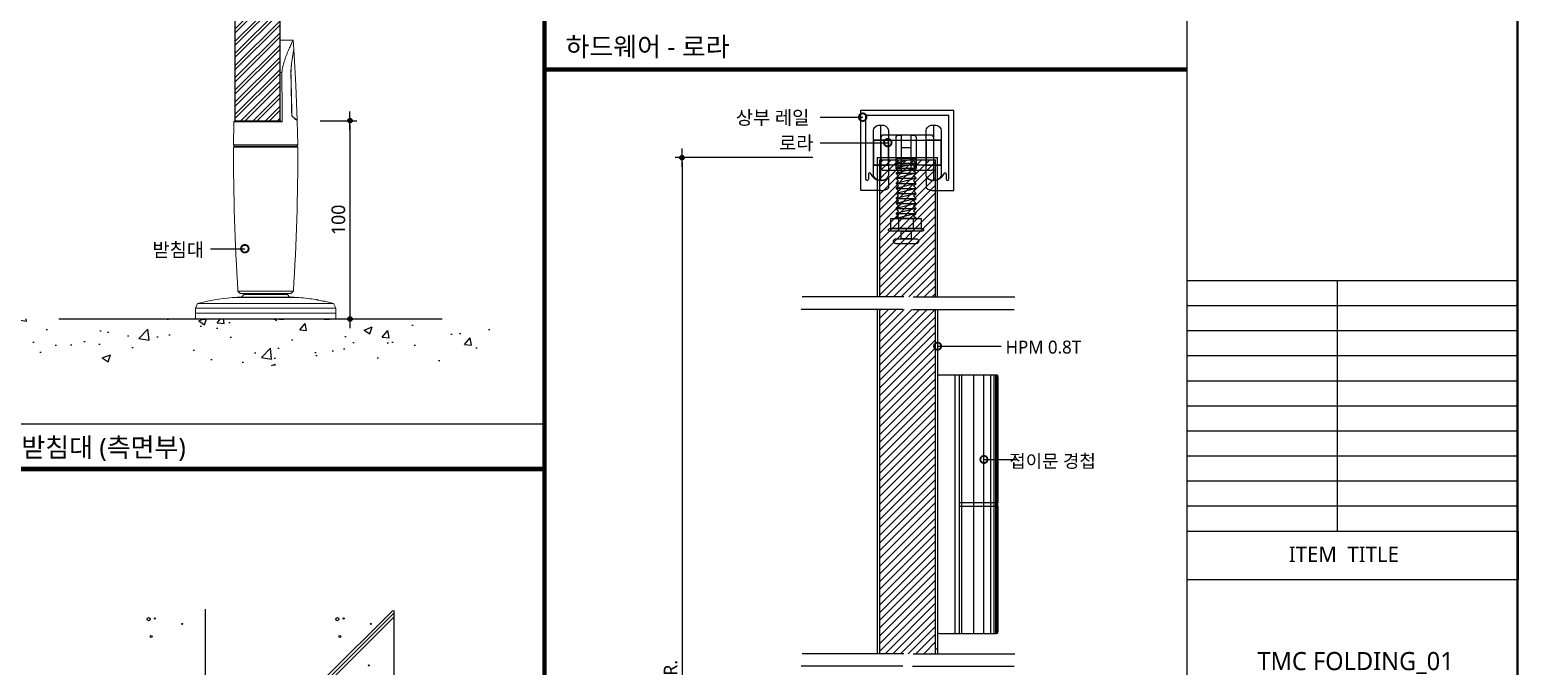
# Model space of a CAD drawing. Extents: x -256 to 8104, y -176 to 5714.
# Drawn here: x 4694 to 7984, y 2333 to 3740 of the extents above; entities that cross this region are included whole.
import ezdxf
from ezdxf.enums import TextEntityAlignment as Align

# ---------------------------------------------------------------- set-up
doc = ezdxf.new("R2010")
doc.units = 0
doc.header["$LTSCALE"] = 30
doc.linetypes.add('CEN', pattern=[62, 60, -1, 0, -1])
doc.layers.get('0').update_dxf_attribs({"linetype": 'CONTINUOUS'})
doc.layers.get('DEFPOINTS').update_dxf_attribs({"linetype": 'CONTINUOUS'})
for name, color, linetype in [('C', 2, 'CONTINUOUS'), ('curior-0Line', 252, 'CONTINUOUS'), ('DIM', 7, 'CONTINUOUS'), ('FIN', 5, 'CONTINUOUS'), ('HAT', 8, 'CONTINUOUS'), ('TIT', 3, 'CONTINUOUS'), ('문자', 3, 'CONTINUOUS'), ('부자재', 4, 'CONTINUOUS'), ('중심선', 1, 'CEN'), ('치수', 1, 'CONTINUOUS'), ('판넬', 2, 'CONTINUOUS'), ('해치', 8, 'CONTINUOUS')]:
    doc.layers.add(name, color=color, linetype=linetype)
doc.styles.add('돋움', font='malgun.ttf')
doc.dimstyles.new('10', dxfattribs={"dimscale": 10, "dimtxt": 3, "dimasz": 1, "dimexe": 1.5, "dimexo": 2, "dimgap": 1, "dimtad": 1, "dimdec": 0, "dimlunit": 6, "dimtxsty": '돋움', "dimblk": 'DIMDOT', "dimcen": -1, "dimdle": 1.5, "dimclrt": 3, "dimazin": 3, "dimtfac": 1, "dimtdec": 0, "dimtix": 1, "dimtmove": 2, "dimatfit": 3, "dimldrblk": 'DIMDOT', "dimarcsym": 0})
pattern_1 = [(45, (-7517.547, -35.774), (-8.55643, 8.55643), [])]

# ---------------------------------------------------------------- blocks, each defined once
blk = doc.blocks.new('DIMDOT')
at = {"linetype": 'Continuous'}
blk.add_line((-2, 0), (2, 0), dxfattribs=at)
for radius in [0.5, 0.25]:
    blk.add_circle((0, 0), radius, dxfattribs=at)
blk = doc.blocks.new('*D23')
at = {"layer": 'DEFPOINTS', "color": 0}
for p in [(6444.7, 3457.3), (6135.9, 1154), (6444.7, 1154)]:
    blk.add_point(p, dxfattribs=at)
at = {"layer": 'DIM', "color": 0, "lineweight": -2, "ltscale": 10}
for p, q in [((6424.7, 3457.3), (6120.9, 3457.3)), ((6135.9, 3447.3), (6135.9, 1164)), ((6424.7, 1154), (6120.9, 1154))]:
    blk.add_line(p, q, dxfattribs=at)
at = {"layer": 'DIM', "color": 0, "lineweight": -2, "xscale": 10, "yscale": 10, "zscale": 10}
for p, rotation in [((6135.9, 3457.3), 90), ((6135.9, 1154), 270)]:
    blk.add_blockref('DIMDOT', p, dxfattribs=dict(at, rotation=rotation))
at = {"layer": 'DIM', "color": 3, "insert": (6110.7, 2305.7), "char_height": 30, "attachment_point": 5, "rotation": 90, "style": '돋움'}
blk.add_mtext('VAR.', dxfattribs=at)
blk = doc.blocks.new('A$C13EB2441')
for p, q in [((0.837, 7.375), (0.837, 14.115)), ((0.837, 6.74), (0.837, 0))]:
    blk.add_line(p, q)
blk = doc.blocks.new('_DOTSMALL')
at = {"color": 0, "linetype": 'ByBlock', "const_width": 0.5}
blk.add_lwpolyline([(-0.0625, 0, 1), (0.0625, 0, 1)], format="xyb", close=True, dxfattribs=at)
blk = doc.blocks.new('A$C63EC304E')
at = {"layer": '치수', "color": 1, "xscale": 2.5, "yscale": 2.5, "zscale": 2.5, "rotation": 234.3098741996962}
blk.add_blockref('_DOTSMALL', (0.31, 0.31), dxfattribs=at)
blk = doc.blocks.new('A$C2BC9653E')
at = {"layer": '치수', "xscale": 0.3333333333333333, "yscale": 0.3333333333333333, "zscale": 0.3333333333333333}
blk.add_blockref('A$C63EC304E', (0, 0), dxfattribs=at)
blk = doc.blocks.new('A$C7FC71301')
at = {"layer": '치수', "rotation": 180}
blk.add_blockref('A$C2BC9653E', (0.208, 0.208), dxfattribs=at)
blk = doc.blocks.new('A$C4A20372B')
at = {"layer": '치수'}
blk.add_blockref('A$C7FC71301', (0, 0), dxfattribs=at)
blk = doc.blocks.new('A$C566469F5')
at = {"layer": '치수'}
blk.add_blockref('A$C4A20372B', (0, 0), dxfattribs=at)
blk = doc.blocks.new('A$C7E317CD4')
at = {"layer": '해치', "xscale": 2, "yscale": 2, "zscale": 2}
blk.add_blockref('A$C566469F5', (0, 0), dxfattribs=at)
blk = doc.blocks.new('A$C601D7F27')
at = {"layer": '치수'}
blk.add_blockref('A$C7E317CD4', (0, 0), dxfattribs=at)
blk = doc.blocks.new('A$C38802C08')
at = {"layer": '치수'}
blk.add_blockref('A$C601D7F27', (0, 0), dxfattribs=at)
blk = doc.blocks.new('*D25')
at = {"layer": 'DEFPOINTS', "color": 0}
for p in [(5315.8, 3539), (5259, 3100.8), (5401.9, 3100.8)]:
    blk.add_point(p, dxfattribs=at)
at = {"layer": 'DIM', "color": 0, "lineweight": -2, "ltscale": 10}
for p, q in [((5335.8, 3539), (5416.9, 3539)), ((5401.9, 3529), (5401.9, 3110.8)), ((5279, 3100.8), (5416.9, 3100.8))]:
    blk.add_line(p, q, dxfattribs=at)
at = {"layer": 'DIM', "color": 0, "lineweight": -2, "xscale": 10, "yscale": 10, "zscale": 10}
for p, rotation in [((5401.9, 3539), 90), ((5401.9, 3100.8), 270)]:
    blk.add_blockref('DIMDOT', p, dxfattribs=dict(at, rotation=rotation))
at = {"layer": 'DIM', "color": 3, "insert": (5376.4, 3319.9), "char_height": 30, "attachment_point": 5, "rotation": 90, "style": '돋움'}
blk.add_mtext('100', dxfattribs=at)
blk = doc.blocks.new('볼트')
at = {"color": 0}
for p, q in [((-1188.4, 205), (-1190, 205)), ((-1190, 204.6), (-1188.4, 205)), ((-1190, 205), (-1189.8, 204.8)), ((-1188.4, 205), (-1188.6, 204.8)), ((-1189.8, 204.8), (-1190, 204.6)), ((-1188.4, 204.6), (-1190, 204.6)), ((-1190, 204.2), (-1188.4, 204.6)), ((-1190, 204.6), (-1189.8, 204.4)), ((-1189.8, 204.4), (-1190, 204.2)), ((-1188.4, 204.2), (-1190, 204.2)), ((-1190, 203.8), (-1188.4, 204.2)), ((-1190, 204.2), (-1189.8, 204)), ((-1189.8, 204), (-1190, 203.8)), ((-1190, 203.4), (-1188.4, 203.8)), ((-1188.4, 203.8), (-1190, 203.8)), ((-1190, 203.8), (-1189.8, 203.6)), ((-1188.6, 204.8), (-1188.4, 204.6)), ((-1188.4, 204.6), (-1188.6, 204.4)), ((-1188.6, 204.4), (-1188.4, 204.2)), ((-1188.4, 204.2), (-1188.6, 204)), ((-1188.6, 204), (-1188.4, 203.8)), ((-1188.4, 203.8), (-1188.6, 203.6)), ((-1189.8, 203.6), (-1190, 203.4)), ((-1190, 203), (-1188.4, 203.4)), ((-1188.4, 203.4), (-1190, 203.4)), ((-1190, 203.4), (-1189.8, 203.2)), ((-1189.8, 203.2), (-1190, 203)), ((-1190, 202.6), (-1188.4, 203)), ((-1188.4, 203), (-1190, 203)), ((-1190, 203), (-1189.8, 202.8)), ((-1189.8, 202.8), (-1190, 202.6)), ((-1190, 202.2), (-1188.4, 202.6)), ((-1188.4, 202.6), (-1190, 202.6)), ((-1190, 202.6), (-1189.8, 202.4)), ((-1188.6, 203.6), (-1188.4, 203.4)), ((-1188.4, 203.4), (-1188.6, 203.2)), ((-1188.6, 203.2), (-1188.4, 203)), ((-1188.4, 203), (-1188.6, 202.8)), ((-1188.6, 202.8), (-1188.4, 202.6)), ((-1188.4, 202.6), (-1188.6, 202.4)), ((-1189.8, 202.4), (-1190, 202.2)), ((-1188.4, 202.2), (-1190, 202.2)), ((-1190, 201.8), (-1188.4, 202.2)), ((-1190, 202.2), (-1189.8, 202)), ((-1189.8, 202), (-1190, 201.8)), ((-1188.4, 201.8), (-1190, 201.8)), ((-1190, 201.4), (-1188.4, 201.8)), ((-1190, 201.8), (-1189.8, 201.6)), ((-1189.8, 201.6), (-1190, 201.4)), ((-1188.4, 201.4), (-1190, 201.4)), ((-1190, 201), (-1188.4, 201.4)), ((-1190, 201.4), (-1189.8, 201.2)), ((-1188.6, 202.4), (-1188.4, 202.2)), ((-1188.4, 202.2), (-1188.6, 202)), ((-1188.6, 202), (-1188.4, 201.8)), ((-1188.4, 201.8), (-1188.6, 201.6)), ((-1188.6, 201.6), (-1188.4, 201.4)), ((-1188.4, 201.4), (-1188.6, 201.2)), ((-1189.8, 201.2), (-1190, 201)), ((-1188.4, 201), (-1190, 201)), ((-1190, 200.6), (-1188.4, 201)), ((-1190, 201), (-1189.8, 200.8)), ((-1189.8, 200.8), (-1190, 200.6)), ((-1188.4, 200.6), (-1190, 200.6)), ((-1190, 200.2), (-1188.4, 200.6)), ((-1190, 200.6), (-1189.8, 200.4)), ((-1189.8, 200.4), (-1190, 200.2)), ((-1188.4, 200.2), (-1190, 200.2)), ((-1188.6, 201.2), (-1188.4, 201)), ((-1188.4, 201), (-1188.6, 200.8)), ((-1188.6, 200.8), (-1188.4, 200.6)), ((-1188.4, 200.6), (-1188.6, 200.4)), ((-1188.6, 200.4), (-1188.4, 200.2))]:
    blk.add_line(p, q, dxfattribs=at)
for points in [[(-1187.9, 205.8), (-1190.5, 205.8, -0.414214), (-1190.6, 205.9), (-1190.6, 205.9, -0.414214), (-1190.5, 206), (-1187.9, 206, -0.414214), (-1187.8, 205.9), (-1187.8, 205.9, -0.414214)], [(-1188.4, 206.6), (-1190, 206.6, -0.414214), (-1190.2, 206.8), (-1190.2, 206.8, -0.414214), (-1190, 207), (-1188.4, 207, -0.414214), (-1188.2, 206.8), (-1188.2, 206.8, -0.414214)]]:
    blk.add_lwpolyline(points, format="xyb", close=True, dxfattribs=at)
for points in [[(-1188.8, 206), (-1189.6, 206), (-1189.6, 206.6), (-1188.8, 206.6)], [(-1190.4, 205.8), (-1188, 205.8), (-1188, 205), (-1190.4, 205)], [(-1188.6, 205.8), (-1189.8, 205.8), (-1189.8, 205), (-1188.6, 205)]]:
    blk.add_lwpolyline(points, close=True, dxfattribs=at)
blk = doc.blocks.new('롤러3')
at = {"color": 0}
for p, q in [((-1191.4, 200.4), (-1191.4, 196)), ((-1187.2, 200.4), (-1187.2, 196))]:
    blk.add_line(p, q, dxfattribs=at)
for points in [[(-1192, 196.5), (-1192, 199.9, -0.414214), (-1191.5, 200.4), (-1191.3, 200.4, -0.414214), (-1190.8, 199.9), (-1190.8, 196.5, -0.414214), (-1191.3, 196), (-1191.5, 196, -0.414214)], [(-1187.8, 196.5), (-1187.8, 199.9, -0.414214), (-1187.3, 200.4), (-1187.1, 200.4, -0.414214), (-1186.6, 199.9), (-1186.6, 196.5, -0.414214), (-1187.1, 196), (-1187.3, 196, -0.414214)], [(-1187.4, 199.6), (-1191.2, 199.6, 0.414214), (-1191.4, 199.4), (-1191.4, 197, 0.414214), (-1191.2, 196.8), (-1187.4, 196.8, 0.414214), (-1187.2, 197), (-1187.2, 199.4, 0.414214)], [(-1189.6, 196.8), (-1189.8, 196.8, -0.414214), (-1190, 197), (-1190, 199.4, -0.414214), (-1189.8, 199.6), (-1189.6, 199.6)], [(-1188.6, 196.8), (-1188.8, 196.8), (-1188.8, 199.6), (-1188.6, 199.6, -0.414214), (-1188.4, 199.4), (-1188.4, 197, -0.414214)]]:
    blk.add_lwpolyline(points, format="xyb", close=True, dxfattribs=at)
for points in [[(-1192, 197.2), (-1192, 199.2), (-1186.6, 199.2), (-1186.6, 197.2)], [(-1192, 199.2), (-1192, 197.2), (-1190.8, 197.2), (-1190.8, 199.2)], [(-1188.8, 196.8), (-1188.8, 199.6), (-1189.6, 199.6), (-1189.6, 196.8)], [(-1187.8, 199.2), (-1187.8, 197.2), (-1186.6, 197.2), (-1186.6, 199.2)], [(-1188.8, 198.6), (-1189.6, 198.6), (-1189.6, 197.8), (-1188.8, 197.8)]]:
    blk.add_lwpolyline(points, close=True, dxfattribs=at)
blk = doc.blocks.new('FOLDING_01')
at = {"layer": 'HAT'}
h = blk.add_hatch(dxfattribs=at)
h.set_pattern_fill('ANSI32', color=256, scale=2, style=0)
h.set_pattern_definition([(45, (-8298.62, -275.948), (-13.470384, 13.470384), []), (45, (-8289.64, -275.948), (-13.470384, 13.470384), [])])
h.paths.add_polyline_path([(5147.8, 3538.9), (5247.4, 3538.9), (5247.4, 3853.3), (5147.8, 3853.3)])
at = {"layer": 'HAT', "transparency": 33554687}
h = blk.add_hatch(dxfattribs=at)
h.set_pattern_fill('ANSI31', color=256, scale=3.811219)
h.set_pattern_definition(pattern_1)
h.paths.add_polyline_path([(6625.9, 3149.6), (6647.1, 3149.6), (6696, 3149.6), (6696, 3452.5), (6572.2, 3452.5), (6572.2, 3149.6)])
at = {"layer": 'HAT'}
h = blk.add_hatch(dxfattribs=at)
h.set_pattern_fill('ANSI31', color=256, scale=3.811219, style=0)
h.set_pattern_definition(pattern_1)
edge = h.paths.add_edge_path()
edge.add_line((6696, 3075.5), (6639.4, 3075.5))
edge.add_arc((6637.4, 3075.5), 1.99, -54.3099, 0, ccw=False)
edge.add_arc((6637.4, 3075.5), 1.99, 125.6901, 305.6901, ccw=False)
edge.add_arc((6637.4, 3075.5), 1.99, 0, 125.6901, ccw=False)
edge.add_line((6639.4, 3075.5), (6696, 3075.5))
edge.add_line((6696, 3075.5), (6696, 3121.9))
edge.add_line((6696, 3121.9), (6686.2, 3121.9))
edge.add_spline(control_points=[(6683.6, 3114.5), (6684.5, 3117), (6685.4, 3119.5), (6686.2, 3121.9)], knot_values=[0, 0, 0, 0, 0.152076, 0.152076, 0.152076, 0.152076], degree=3, periodic=0)
edge.add_line((6686.2, 3121.9), (6634.1, 3121.9))
edge.add_line((6634.1, 3121.9), (6634.1, 2361.1))
edge.add_line((6634.1, 2361.1), (6688.1, 2361.1))
edge.add_spline(control_points=[(6688.1, 2361.1), (6691.2, 2369.4), (6694, 2376.9), (6696, 2380.5)], knot_values=[0.152076, 0.152076, 0.152076, 0.152076, 0.673721, 0.673721, 0.673721, 0.673721], degree=3, periodic=0)
edge.add_spline(control_points=[(6698.3, 2361.1), (6698.8, 2370.6), (6699.9, 2385.2), (6697.1, 2382.4), (6696, 2380.5)], knot_values=[0.673721, 0.673721, 0.673721, 0.673721, 1.332503, 1.60798, 1.60798, 1.60798, 1.60798], degree=3, periodic=0)
edge.add_line((6696, 2380.5), (6696, 3075.5))
h.paths.add_polyline_path([(6634.1, 3121.9), (6572.2, 3121.9), (6572.2, 2361.1), (6634.1, 2361.1)])
at = {"layer": '해치'}
h = blk.add_hatch(dxfattribs=at)
h.set_pattern_fill('AR-CONC', color=256, style=0)
h.set_pattern_definition([(50, (3239.55, 1564.04), (182.185, -15.939), [19.05, -209.55]), (355, (3239.55, 1564.04), (-35.243, 191.057), [15.24, -167.64]), (100.451, (3254.73, 1562.71), (146.943, 175.117), [16.19, -178.09]), (46.184, (3239.55, 1614.84), (271.079, -42.042), [28.575, -314.325]), (96.636, (3262.14, 1611.34), (237.404, 247.426), [24.285, -267.135]), (351.184, (3239.55, 1614.84), (237.405, 247.425), [22.86, -251.46]), (21, (3264.95, 1602.14), (151.615, -102.2655), [19.05, -209.55]), (326, (3264.95, 1602.14), (61.802, 184.188), [15.24, -167.64]), (71.4514, (3277.58, 1593.62), (213.416, 81.923), [16.19, -178.09]), (37.5, (3239.546, 1564.04), (3.0886, 84.555), [0, -165.608, 0, -170.18, 0, -168.275]), (7.5, (3239.55, 1564.04), (66.8197, 100.1806), [0, -97.028, 0, -161.798, 0, -64.135]), (327.5, (3182.904, 1564.04), (135.5906, -5.7287), [0, -63.5, 0, -198.12, 0, -262.89]), (317.5, (3157.5, 1564.04), (148.129, 25.4265), [0, -82.55, 0, -131.572, 0, -186.69])])
h.paths.add_polyline_path([(5719.1, 2997.8), (5719.1, 3100.8), (4668.9, 3100.8), (4668.9, 2997.8)])
at = {"color": 2}
blk.add_line((4758.3, 3100.8), (5606, 3100.8), dxfattribs=at)
at = {"color": 8}
blk.add_line((4446.7, 2869.2), (5832, 2869.2), dxfattribs=at)
blk.add_line((5499.9, 1680.2), (5499.9, 2456.9))
at = {"color": 2}
for points in [[(-0.7, 5538.4), (7251.6, 5538.4), (7251.6, 0.1), (-0.7, 0.1)], [(-0.7, 5538.4), (7251.6, 5538.4), (7251.6, 0.1), (-0.7, 0.1)], [(-0.7, 5538.4), (7981.2, 5538.4), (7981.2, 0.1), (-0.7, 0.1)]]:
    blk.add_lwpolyline(points, close=True, dxfattribs=at)
at = {"color": 8, "const_width": 10}
for points in [[(5832, 0.1), (5832, 5538.4)], [(5832, 3652), (7251.6, 3652)], [(47.4, 2769.2), (5832, 2769.2)]]:
    blk.add_lwpolyline(points, dxfattribs=at)
at = {"layer": 'C'}
for p, q in [((6572.2, 3452.5), (6572.2, 3149.6)), ((6572.2, 3452.5), (6696, 3452.5)), ((6572.2, 3452.5), (6696, 3452.5)), ((6572.2, 3452.5), (6696, 3452.5)), ((6696, 3149.6), (6696, 3452.5)), ((6572.2, 3121.9), (6572.2, 2361.1)), ((6696, 2361.1), (6696, 3121.9))]:
    blk.add_line(p, q, dxfattribs=at)
at = {"layer": 'curior-0Line'}
for p, q in [((7251.6, 5538.4), (7251.6, 0.8)), ((7252, 3185.9), (7984.1, 3185.9)), ((7584.2, 3185.9), (7584.2, 2632.2)), ((7252, 3130.6), (7984.1, 3130.6)), ((7252, 3075.2), (7984.1, 3075.2)), ((7252, 3019.8), (7984.1, 3019.8)), ((7252, 2964.4), (7984.1, 2964.4)), ((7252, 2909.1), (7984.1, 2909.1)), ((7252, 2853.7), (7984.1, 2853.7)), ((7252, 2798.3), (7984.1, 2798.3)), ((7252, 2742.9), (7984.1, 2742.9)), ((7252, 2687.6), (7984.1, 2687.6)), ((7252, 2632.2), (7984.1, 2632.2))]:
    blk.add_line(p, q, dxfattribs=at)
for points in [[(7984.1, 5538.4), (7251.6, 5538.4), (7251.6, 0.1), (7984.1, 0.1)], [(7252, 2632.2), (7984.1, 2632.2), (7984.1, 2524.5), (7252, 2524.5)]]:
    blk.add_lwpolyline(points, close=True, dxfattribs=at)
at = {"layer": 'FIN', "color": 4, "linetype": 'Continuous', "lineweight": 15}
for p, q in [((5276.6, 3717), (5247.4, 3717)), ((5247.4, 3717), (5247.4, 3645.3)), ((5277.8, 3696.6), (5276.6, 3717)), ((5147.8, 3538.9), (5145.5, 3536.7)), ((5147.8, 3538.9), (5247.4, 3538.9)), ((5286.7, 3485.5), (5285.4, 3539)), ((5146.8, 3482.9), (5284.3, 3482.9)), ((5154.2, 3162.6), (5159.6, 3157.3)), ((5271.5, 3157.3), (5276.9, 3162.6)), ((5065.2, 3135), (5060.4, 3124.4)), ((5271.5, 3157.3), (5159.6, 3157.3)), ((5167.2, 3155), (5162.1, 3149.1)), ((5269, 3149.1), (5162.1, 3149.1)), ((5167.2, 3157.3), (5167.2, 3155)), ((5167.2, 3155), (5263.9, 3155)), ((5263.9, 3155), (5263.9, 3157.3)), ((5269, 3149.1), (5263.9, 3155)), ((5370.8, 3124.4), (5365.9, 3135)), ((5060.4, 3124.4), (5060.4, 3113.5)), ((5060.4, 3113.5), (5060.4, 3100.8)), ((5060.4, 3100.8), (5370.8, 3100.8)), ((5370.8, 3113.5), (5370.8, 3124.4)), ((5370.8, 3100.8), (5370.8, 3113.5))]:
    blk.add_line(p, q, dxfattribs=at)
at = {"layer": 'FIN', "linetype": 'Continuous', "lineweight": 15}
for p, q in [((5251.5, 3645.3), (5247.4, 3645.3)), ((5271.3, 3643.3), (5271.6, 3643.3)), ((5271.9, 3617.9), (5272.2, 3617.9)), ((5272.9, 3567), (5273.3, 3567)), ((5251.9, 3536.7), (5145.5, 3536.7)), ((5273.1, 3552.2), (5273.5, 3552.2)), ((5273.2, 3552.1), (5273.5, 3552.1)), ((5275.3, 3548), (5274.8, 3548)), ((5284.9, 3539.4), (5285.5, 3539.4)), ((5286.8, 3480.4), (5144.3, 3480.4)), ((5144.4, 3485.5), (5286.8, 3485.5)), ((5154.2, 3162.6), (5276.9, 3162.6)), ((5065.2, 3135), (5365.9, 3135)), ((5289.8, 3148), (5141.3, 3148)), ((5143.2, 3148.1), (5287.9, 3148.1)), ((5370.8, 3124.4), (5060.4, 3124.4)), ((5370.8, 3113.5), (5060.4, 3113.5)), ((5060.4, 3113.5), (5370.8, 3113.5)), ((5073, 3099.8), (5073, 3100.8)), ((5073.1, 3099.8), (5073, 3099.8)), ((5073.1, 3099.8), (5073.1, 3100.8)), ((5083.9, 3099.8), (5073.1, 3099.8)), ((5083.9, 3099.8), (5083.9, 3100.8)), ((5084, 3099.8), (5083.9, 3099.8)), ((5084, 3099.8), (5084, 3100.8)), ((5233.4, 3099.8), (5233.4, 3100.8)), ((5238.5, 3099.8), (5233.4, 3099.8)), ((5238.5, 3099.8), (5238.5, 3100.8)), ((5245.5, 3099.8), (5245.5, 3100.8)), ((5245.6, 3099.8), (5245.6, 3100.8)), ((5245.8, 3099.8), (5245.8, 3100.8)), ((5246.4, 3099.8), (5246.4, 3100.8)), ((5248.5, 3099.8), (5246.4, 3099.8)), ((5248.5, 3099.8), (5248.5, 3100.8)), ((5249.3, 3099.8), (5248.5, 3099.8)), ((5249.3, 3099.8), (5249.3, 3100.8)), ((5250, 3099.8), (5249.3, 3099.8)), ((5250, 3099.8), (5250, 3100.8)), ((5250.3, 3099.8), (5250, 3099.8)), ((5250.3, 3099.8), (5250.3, 3100.8)), ((5250.5, 3099.8), (5250.3, 3099.8)), ((5250.6, 3099.8), (5250.6, 3100.8)), ((5252.1, 3099.8), (5252.1, 3100.8)), ((5254, 3099.8), (5254, 3100.8)), ((5254.1, 3099.8), (5254.1, 3100.8)), ((5254.7, 3099.8), (5254.1, 3099.8)), ((5254.7, 3099.8), (5254.7, 3100.8)), ((5255.1, 3099.8), (5254.7, 3099.8)), ((5255.1, 3099.8), (5255.1, 3100.8)), ((5255.8, 3099.8), (5255.1, 3099.8)), ((5255.8, 3099.8), (5255.8, 3100.8)), ((5345.2, 3099.8), (5345.2, 3100.8)), ((5346.9, 3099.8), (5346.9, 3100.8)), ((5350.8, 3099.8), (5350.8, 3100.8)), ((5354.6, 3099.8), (5354.6, 3100.8)), ((5356.4, 3099.8), (5356.4, 3100.8))]:
    blk.add_line(p, q, dxfattribs=at)
at = {"layer": 'FIN', "color": 4, "linetype": 'Continuous', "lineweight": 15, "flags": 128}
for points in [[(5285.5, 3539.5), (5282.2, 3617.8), (5277.9, 3696)], [(5145.5, 3536.7), (5145.5, 3534.9), (5144.4, 3485.5)]]:
    blk.add_lwpolyline(points, dxfattribs=at)
at = {"layer": 'FIN', "color": 4, "linetype": 'Continuous', "lineweight": 15}
for centre, radius, start, end in [((5146.8, 3480.4), 2.54, 90, 179.3579), ((10185.5, 3477.9), 5041.1, 179.9718, 183.5859), ((5146.9, 3485.5), 2.54, 179.2415, 270), ((459.7, 3471.2), 4827.1, 356.3354, 0.1097), ((5284.2, 3485.5), 2.54, 270, 0.7585), ((5284.3, 3480.4), 2.54, 0.6421, 90), ((5167.2, 2767.2), 381.6, 93.8991, 105.5006), ((5143.3, 3146.6), 1.53, 94.7479, 116.6788), ((5167.2, 2858.7), 290.5, 91.0115, 94.7479), ((5263.9, 2858.7), 290.5, 85.2521, 88.9885), ((5287.8, 3146.6), 1.53, 63.3212, 85.2521), ((5263.9, 2767.2), 381.6, 80.5831, 86.1009), ((5263.9, 2767.2), 381.6, 74.4994, 78.127)]:
    blk.add_arc(centre, radius, start, end, dxfattribs=at)
at = {"layer": 'FIN', "linetype": 'Continuous', "lineweight": 15}
for points, knots in [([(5251.5, 3645.3), (5251.8, 3647.7), (5252.3, 3652.6), (5253.8, 3659.7), (5255.6, 3666.8), (5257.8, 3673.7), (5260.2, 3680.6), (5262.8, 3687.3), (5265.6, 3693.7), (5268.2, 3699.7), (5270.8, 3705.1), (5272.9, 3709.6), (5274.7, 3713.1), (5275.8, 3715.4), (5276.5, 3716.8), (5276.6, 3716.9), (5276.6, 3717)], [0, 0, 0, 0, 0.0728557, 0.145726, 0.2204904, 0.2952636, 0.3731809, 0.4510923, 0.5310454, 0.610964, 0.6872809, 0.764789, 0.8294418, 0.895744, 0.9479363, 1, 1, 1, 1]), ([(5277.8, 3696.6), (5277.8, 3696.6), (5277.8, 3696.7), (5277.7, 3695.8), (5277.4, 3694), (5276.8, 3691.2), (5276.1, 3687.2), (5275.2, 3682.1), (5274.3, 3676.8), (5273.2, 3669.6), (5272.2, 3661.2), (5271.5, 3651.8), (5271.3, 3646.2), (5271.3, 3643.4)], [0, 0, 0, 0, 0.009684, 0.084411, 0.139342, 0.19575, 0.292674, 0.392034, 0.480465, 0.568929, 0.750269, 0.874667, 1, 1, 1, 1]), ([(5277.8, 3696), (5277.8, 3695.9), (5277.8, 3695.8), (5277.5, 3694.2), (5277.2, 3692.1), (5276.6, 3688.9), (5275.8, 3684.7), (5275.1, 3680.2), (5274.1, 3674.1), (5273, 3665.7), (5271.9, 3654.8), (5271.7, 3647.2), (5271.6, 3643.3)], [0, 0, 0, 0, 0.065081, 0.114014, 0.164283, 0.248685, 0.335215, 0.413903, 0.492623, 0.653874, 0.825661, 1, 1, 1, 1]), ([(5251.9, 3536.7), (5251.9, 3537.4), (5251.9, 3555.9), (5251.8, 3592.1), (5251.6, 3627.6), (5251.5, 3645.3)], [0, 0, 0, 0, 0.020119, 0.51001, 1, 1, 1, 1]), ([(5271.3, 3643.4), (5271.5, 3633.1), (5272, 3612.3), (5272.7, 3581.9), (5273, 3561.8), (5273.2, 3552.3)], [0, 0, 0, 0, 0.338608, 0.686805, 1, 1, 1, 1]), ([(5271.6, 3643.3), (5271.7, 3639.1), (5271.8, 3632.8), (5272, 3624.3), (5272.1, 3620), (5272.2, 3617.9)], [0, 0, 0, 0, 0.499998, 0.749999, 1, 1, 1, 1]), ([(5272.2, 3617.9), (5272.3, 3613.7), (5272.5, 3605.2), (5272.9, 3588.2), (5273.1, 3575.5), (5273.3, 3567)], [0, 0, 0, 0, 0.250195, 0.500389, 1, 1, 1, 1]), ([(5275.2, 3547.5), (5274.8, 3547.9), (5274.2, 3548.5), (5273.5, 3550.1), (5273.2, 3551.4), (5273.2, 3552.1), (5273.2, 3552.3)], [0, 0, 0, 0, 0.3337457, 0.6692692, 0.9101086, 1, 1, 1, 1]), ([(5273.5, 3552.1), (5273.6, 3551.6), (5273.7, 3550.7), (5274.1, 3549.4), (5274.7, 3548.5), (5275.1, 3548.1), (5275.3, 3548)], [0, 0, 0, 0, 0.257997, 0.515126, 0.793816, 1, 1, 1, 1]), ([(5275.2, 3547.5), (5276.4, 3546.5), (5279, 3544.4), (5282.2, 3541.7), (5284.3, 3540), (5285.2, 3539.2), (5285.6, 3538.8), (5285.5, 3539), (5285.4, 3539)], [0, 0, 0, 0, 0.2109513, 0.4254062, 0.683951, 0.8181289, 0.9522979, 1, 1, 1, 1]), ([(5275.3, 3548), (5276.8, 3546.7), (5279.8, 3544.2), (5283, 3541.5), (5285.2, 3539.7), (5285.4, 3539.5), (5285.5, 3539.5)], [0, 0, 0, 0, 0.25138, 0.508909, 0.760628, 1, 1, 1, 1]), ([(5245.8, 3099.8), (5245.7, 3099.8), (5245.6, 3099.8), (5245.6, 3099.8), (5245.6, 3099.8)], [0, 0, 0, 0, 0.557964, 1, 1, 1, 1]), ([(5246.4, 3099.8), (5246.2, 3099.8), (5246, 3099.8), (5245.9, 3099.8), (5245.8, 3099.8)], [0, 0, 0, 0, 0.561741, 1, 1, 1, 1]), ([(5252.1, 3099.8), (5251.8, 3099.8), (5251.3, 3099.8), (5250.8, 3099.8), (5250.6, 3099.8)], [0, 0, 0, 0, 0.560188, 1, 1, 1, 1]), ([(5254, 3099.8), (5253.7, 3099.8), (5253, 3099.8), (5252.4, 3099.8), (5252.1, 3099.8)], [0, 0, 0, 0, 0.559958, 1, 1, 1, 1]), ([(5346.9, 3099.8), (5346.4, 3099.8), (5345.3, 3099.8), (5345.2, 3099.8), (5345.2, 3099.8)], [0, 0, 0, 0, 0.558554, 1, 1, 1, 1]), ([(5348.4, 3099.8), (5347.9, 3099.8), (5346.9, 3099.8), (5346.3, 3099.8), (5346, 3099.8)], [0, 0, 0, 0, 0.558511, 1, 1, 1, 1]), ([(5350.8, 3099.8), (5350, 3099.8), (5348.6, 3099.8), (5347.4, 3099.8), (5346.9, 3099.8)], [0, 0, 0, 0, 0.559859, 1, 1, 1, 1]), ([(5354.6, 3099.8), (5354, 3099.8), (5352.8, 3099.8), (5351.4, 3099.8), (5350.8, 3099.8)], [0, 0, 0, 0, 0.558977, 1, 1, 1, 1]), ([(5356.4, 3099.8), (5356.3, 3099.8), (5356.1, 3099.8), (5355.1, 3099.8), (5354.6, 3099.8)], [0, 0, 0, 0, 0.559094, 1, 1, 1, 1])]:
    blk.add_open_spline(points, degree=3, knots=knots, dxfattribs=at)
at = {"layer": 'FIN', "color": 4, "linetype": 'Continuous', "lineweight": 15}
for points, knots in [([(5247.4, 3645.3), (5247.4, 3639.1), (5247.4, 3627), (5247.4, 3609.2), (5247.4, 3591.6), (5247.4, 3574), (5247.4, 3556.2), (5247.4, 3544.6), (5247.4, 3538.9)], [0, 0, 0, 0, 0.175429, 0.342116, 0.500062, 0.672632, 0.839276, 1, 1, 1, 1]), ([(5326.3, 3143.7), (5326.3, 3143.7), (5326.3, 3143.7), (5326.4, 3143.7), (5326.7, 3143.7), (5326.8, 3143.7)], [0, 0, 0, 0, 0.110152, 0.664814, 1, 1, 1, 1]), ([(5326.8, 3143.7), (5326.9, 3143.6), (5327.3, 3143.6), (5328.1, 3143.4), (5329, 3143.3), (5329.7, 3143.1), (5330.1, 3143.1), (5330.2, 3143.1)], [0, 0, 0, 0, 0.2159727, 0.4318558, 0.6498983, 0.8698049, 1, 1, 1, 1]), ([(5333.3, 3142.4), (5332.7, 3142.5), (5331.6, 3142.7), (5330.6, 3142.9), (5330.2, 3142.9)], [0, 0, 0, 0, 0.585266, 1, 1, 1, 1]), ([(5330.2, 3142.9), (5330.2, 3142.9), (5330.2, 3142.8), (5330.2, 3142.7), (5330.2, 3142.7)], [0, 0, 0, 0, 0.495973, 1, 1, 1, 1]), ([(5330.2, 3142.7), (5330.6, 3142.6), (5331.6, 3142.4), (5332.7, 3142.2), (5333.3, 3142.1)], [0, 0, 0, 0, 0.405872, 1, 1, 1, 1]), ([(5345.5, 3139.8), (5343.3, 3140.3), (5339.3, 3141.2), (5335.2, 3141.9), (5333.3, 3142.3)], [0, 0, 0, 0, 0.528575, 1, 1, 1, 1]), ([(5333.3, 3142.1), (5333.3, 3142.1), (5333.3, 3142.2), (5333.3, 3142.2), (5333.3, 3142.2)], [0, 0, 0, 0, 0.517301, 1, 1, 1, 1]), ([(5333.3, 3142.2), (5335.2, 3141.9), (5339.3, 3141.1), (5343.3, 3140.2), (5345.5, 3139.7)], [0, 0, 0, 0, 0.470682, 1, 1, 1, 1]), ([(5345.5, 3139.7), (5345.5, 3139.8), (5345.5, 3139.8), (5345.5, 3139.8), (5345.5, 3139.8)], [0, 0, 0, 0, 0.529757, 1, 1, 1, 1])]:
    blk.add_open_spline(points, degree=3, knots=knots, dxfattribs=at)
at = {"layer": 'FIN', "linetype": 'Continuous', "lineweight": 15}
for points in [[(5273.3, 3567), (5273.5, 3552.2)], [(5247.4, 3538.9), (5251.9, 3536.7)], [(5273.5, 3552.2), (5273.5, 3552.1)], [(5246.2, 3099.8), (5246, 3099.8)]]:
    blk.add_open_spline(points, degree=1, dxfattribs=at)
at = {"layer": 'FIN', "color": 4, "linetype": 'Continuous', "lineweight": 15}
for points in [[(5326.8, 3143.7), (5326.4, 3143.7)], [(5330.2, 3143), (5333.4, 3142.4)], [(5333.3, 3142.5), (5333.5, 3142.4)]]:
    blk.add_open_spline(points, degree=1, dxfattribs=at)
at = {"layer": '부자재'}
for p, q in [((6531, 3384.8), (6531, 3562.6)), ((6531, 3562.6), (6736.7, 3562.6)), ((6736.7, 3384.8), (6736.7, 3562.6)), ((6542.2, 3409.8), (6542.2, 3551.5)), ((6542.2, 3551.5), (6725.6, 3551.5)), ((6725.6, 3409.8), (6725.6, 3551.5)), ((6542.2, 3412.6), (6542.2, 3429.3)), ((6725.6, 3412.6), (6725.6, 3429.3)), ((6547.7, 3420.9), (6547.7, 3409.8)), ((6592.2, 3412.6), (6592.2, 3390.4)), ((6675.5, 3412.6), (6675.5, 3390.4)), ((6720, 3420.9), (6720, 3409.8)), ((6575.5, 3384.8), (6531, 3384.8)), ((6692.2, 3384.8), (6736.7, 3384.8)), ((6700.8, 2973.3), (6700.8, 2409.3)), ((6704.6, 2977.1), (6830.4, 2977.1)), ((6738.9, 2977.1), (6738.9, 2405.5)), ((6748.5, 2977.1), (6748.5, 2405.5)), ((6834.2, 2973.3), (6834.2, 2695.1)), ((6748.5, 2695.1), (6834.2, 2695.1)), ((6748.5, 2687.5), (6834.2, 2687.5)), ((6833, 2695.1), (6833, 2687.5)), ((6834.2, 2687.5), (6834.2, 2409.3)), ((6704.6, 2405.5), (6830.4, 2405.5))]:
    blk.add_line(p, q, dxfattribs=at)
for centre, radius, start, end in [((6550.5, 3420.9), 2.78, 359.6413, 180.3587), ((6717.2, 3420.9), 2.78, 359.6413, 180.3587), ((6544.9, 3409.8), 2.78, 179.6413, 0.3587), ((6576.1, 3432.5), 25.6, 206.9477, 308.9119), ((6576.6, 3409.3), 24.5, 267.4457, 309.4242), ((6691.6, 3432.5), 25.6, 231.0881, 333.0523), ((6691.1, 3409.3), 24.5, 230.5758, 272.5543), ((6722.8, 3409.8), 2.78, 179.6413, 0.3587), ((6704.6, 2973.3), 3.81, 90, 180), ((6830.4, 2973.3), 3.81, 0, 90), ((6704.6, 2409.3), 3.81, 180, 270), ((6830.4, 2409.3), 3.81, 270, 0)]:
    blk.add_arc(centre, radius, start, end, dxfattribs=at)
at = {"layer": '중심선'}
blk.add_line((5082.2, 2459.2), (5082.2, 727.4), dxfattribs=at)
at = {"layer": '치수'}
for p, q in [((6441, 3546.8), (6535.2, 3546.8)), ((6441, 3490.4), (6590.7, 3490.4)), ((5093.5, 3256), (5169.6, 3256)), ((6699.9, 3040.6), (6840.9, 3040.6)), ((6802.3, 2790.4), (6875.2, 2790.4))]:
    blk.add_line(p, q, dxfattribs=at)
at = {"layer": '판넬', "color": 1}
for p, q in [((6567.4, 3457.3), (6567.4, 3149.6)), ((6567.4, 3457.3), (6700.8, 3457.3)), ((6700.8, 3149.6), (6700.8, 3457.3)), ((6567.4, 3121.9), (6567.4, 2361.1)), ((6700.8, 3121.9), (6700.8, 2361.1)), ((6567.4, 3091.2), (6567.4, 2405.2)), ((6700.8, 3091.2), (6700.8, 2405.2))]:
    blk.add_line(p, q, dxfattribs=at)
blk.add_lwpolyline([(5147.8, 3538.9), (5247.4, 3538.9), (5247.4, 3853.3), (5147.8, 3853.3)], close=True, dxfattribs=at)
at = {"layer": '해치', "color": 3}
blk.add_line((6567.4, 3457.3), (6700.8, 3457.3), dxfattribs=at)
blk.add_line((6567.4, 3457.3), (6700.8, 3457.3), dxfattribs=at)
at = {"layer": '해치'}
for p, q in [((6754.3, 2405.5), (6754.3, 2977.1)), ((6781, 2405.5), (6781, 2977.1)), ((6802.6, 2405.5), (6802.6, 2977.1)), ((6818.5, 2405.5), (6818.5, 2977.1)), ((6825.7, 2405.5), (6825.7, 2977.1)), ((6829.3, 2405.5), (6829.3, 2977.1)), ((6831.8, 2405.5), (6831.8, 2977.1)), ((6833.2, 2405.5), (6833.2, 2977.1)), ((6833.7, 2695.1), (6833.7, 2977.1)), ((6834, 2695.1), (6834, 2977.1)), ((6833.7, 2405.5), (6833.7, 2687.5)), ((6834, 2405.5), (6834, 2687.5)), ((5343.7, 2303.8), (5496.8, 2456.9)), ((5361.3, 2303.8), (5499.9, 2442.4))]:
    blk.add_line(p, q, dxfattribs=at)
at = {"layer": '해치', "color": 2}
blk.add_line((5352.5, 2303.8), (5499.9, 2451.3), dxfattribs=at)
at = {"layer": '해치'}
for centre, radius in [((4957, 2437.4), 3.36), ((4970.9, 2438.9), 1.12), ((5374.1, 2437.4), 3.36), ((5388, 2438.9), 1.12), ((5030.9, 2427), 1.12), ((5448, 2427), 1.12), ((4962.6, 2399), 2.24), ((5379.7, 2399), 2.24), ((5443.6, 2335.3), 1.12)]:
    blk.add_circle(centre, radius, dxfattribs=at)
at = {"xscale": 33.34816454184198, "yscale": 33.34816454184198, "zscale": 33.34816454184198, "rotation": 270}
for p in [(6401.1, 3177.5), (6399.3, 3149.8), (6401.1, 2389), (6399.3, 2361.3)]:
    blk.add_blockref('A$C13EB2441', p, dxfattribs=at)
at = {"layer": '부자재', "xscale": 27.78958333333332, "yscale": 27.78958333333332, "zscale": 27.78958333333332, "rotation": 180}
for name, p in [('롤러3', (-26416.3, 8976.1)), ('볼트', (-26416.3, 9019.6))]:
    blk.add_blockref(name, p, dxfattribs=at)
at = {"layer": '해치', "xscale": 20, "yscale": 20}
for p in [(6531, 3542.6), (6586.5, 3486.3)]:
    blk.add_blockref('A$C38802C08', p, dxfattribs=at)
at = {"layer": '해치', "xscale": 20, "yscale": 20, "zscale": 20}
blk.add_blockref('A$C38802C08', (5165.4, 3251.9), dxfattribs=at)
at = {"layer": '해치', "xscale": -19.0560940239097, "yscale": 19.0560940239097, "zscale": 19.0560940239097, "rotation": 180}
for p in [(6696.8, 3044.6), (6799.2, 2794.4)]:
    blk.add_blockref('A$C38802C08', p, dxfattribs=at)
at = {"layer": 'curior-0Line', "color": 8, "insert": (7477, 2598), "char_height": 34.554, "width": 397.448, "attachment_point": 1}
blk.add_mtext('{\\fMalgun Gothic|b0|i0|c129|p50;\\C0;ITEM  TITLE}', dxfattribs=at)
at = {"layer": 'curior-0Line', "color": 3, "insert": (7407.7, 2364.8), "char_height": 40, "width": 510.128, "attachment_point": 1}
blk.add_mtext('{\\f맑은 고딕;TMC FOLDING_01}', dxfattribs=at)
at = {"layer": 'TIT', "style": '돋움'}
blk.add_text('하드웨어 - 로라', height=42, dxfattribs=at).set_placement((5878.7, 3681.5))
blk.add_text('받침대 (측면부)', height=42, dxfattribs=at).set_placement((5039.1, 2796.1), align=Align.RIGHT)
at = {"layer": '문자', "style": '돋움'}
for s, height, p in [('상부 레일', 30.34, (6254.7, 3530.6)), ('로라', 30.34, (6350.3, 3474.3)), ('HPM 0.8T', 28.58, (6851.1, 3024.4))]:
    blk.add_text(s, height=height, dxfattribs=at).set_placement(p)
for s, height, p in [('받침대', 30.34, (5022.4, 3254.1)), ('접이문 경첩', 28.9, (6954.8, 2787.1))]:
    blk.add_text(s, height=height, dxfattribs=at).set_placement(p, align=Align.MIDDLE)
at = {"layer": 'DIM', "ltscale": 10}
dim = blk.add_linear_dim(base=(5401.9, 3100.8), p1=(5315.8, 3539), p2=(5259, 3100.8), angle=90, text='100', dimstyle='10', dxfattribs=at)
dim.commit()
dim.dimension.update_dxf_attribs({"geometry": '*D25', "text_midpoint": (5376.4, 3319.9)})
dim = blk.add_linear_dim(base=(6135.9, 1154), p1=(6444.7, 3457.3), p2=(6444.7, 1154), angle=90, text='VAR.', dimstyle='10', override={"dimtxsty": '돋움'}, dxfattribs=at)
dim.commit()
dim.dimension.update_dxf_attribs({"geometry": '*D23', "text_midpoint": (6110.7, 2305.7)})

msp = doc.modelspace()

# ---------------------------------------------------------------- block references
msp.add_blockref('FOLDING_01', (0, 0))

doc.saveas('drawing.dxf')
